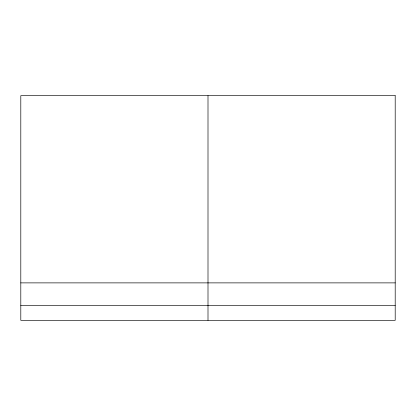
<?xml version="1.0" encoding="UTF-8"?>
<svg xmlns="http://www.w3.org/2000/svg" width="416" height="416" viewBox="0 0 416 416"><rect width="100%" height="100%" fill="white"/><g stroke="black" fill="none" stroke-linecap="round" stroke-linejoin="round"><path stroke-width="0.62" d="M20.8 282.88L395.2 282.88M20.8 305.344L395.2 305.344M208 95.68L208 320.32M395.2 95.68L20.8 95.68L20.8 320.32L395.2 320.32L395.2 95.68"/></g></svg>
